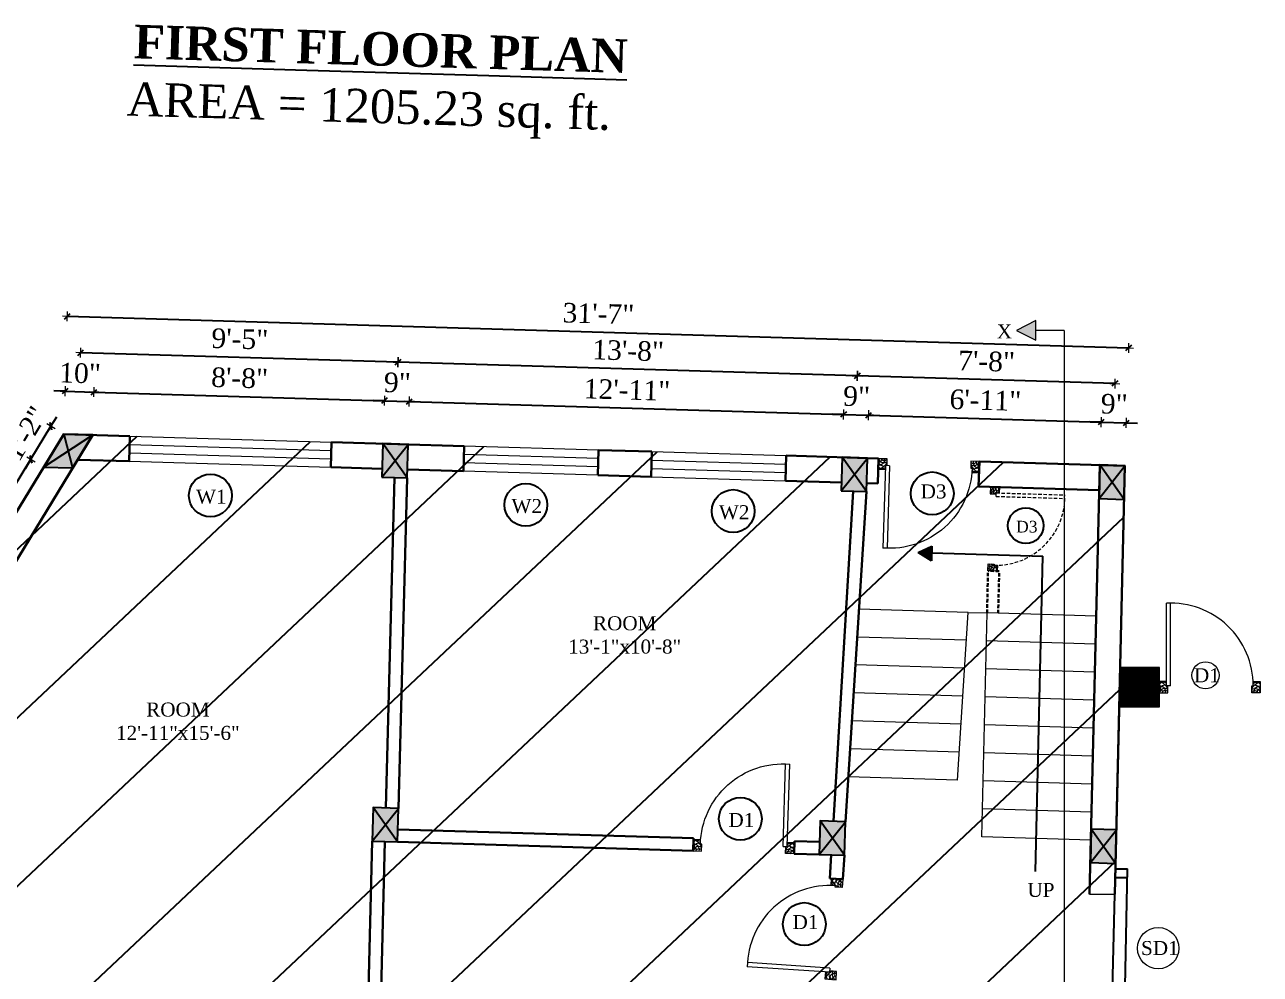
# Model space of a CAD drawing. Header units: inches. Extents: x 4069 to 291496, y -47643 to 12535.
# Drawn here: x 139432.2 to 139873.2, y -23140.3 to -22801.3 of the extents above; entities that cross this region are included whole.
import ezdxf

# ---------------------------------------------------------------- set-up
doc = ezdxf.new("R2010")
doc.units = ezdxf.units.IN
doc.header["$LTSCALE"] = 5
doc.header["$MEASUREMENT"] = 0
doc.linetypes.add('HIDDEN', pattern=[0.375, 0.25, -0.125])
for name, color, linetype, lineweight in [('A-WALL', 7, 'Continuous', 9), ('Dimension', 7, 'Continuous', 18), ('DOOR', 62, 'Continuous', 0), ('Dw', 2, 'Continuous', 18), ('tefriş', 30, 'Continuous', 9)]:
    doc.layers.add(name, color=color, linetype=linetype, lineweight=lineweight)
doc.layers.add('dim line', color=7, linetype='Continuous', lineweight=15, true_color=0xfab2b2)
doc.layers.add('TEXT', color=6, linetype='Continuous')
doc.layers.add('WALL', color=7, linetype='Continuous')
doc.styles.add('ordinary', font='times.ttf')
doc.dimstyles.new('Copy of 96', dxfattribs={"dimtxt": 7, "dimasz": 4, "dimexe": 0.5, "dimexo": 0.5, "dimgap": 3, "dimtad": 1, "dimdec": 1, "dimzin": 11, "dimdsep": 46, "dimlunit": 4, "dimtxsty": 'ordinary', "dimblk": 'OBLIQUE', "dimcen": 0.09, "dimse1": 1, "dimse2": 1, "dimclrt": 6, "dimazin": 0, "dimtfac": 1, "dimtdec": 1, "dimtix": 1, "dimtmove": 2, "dimatfit": 3, "dimldrblk": 'leader', "dimfxl": 0.5, "dimfxlon": 1, "dimtolj": 1, "dimtzin": 0, "dimarcsym": 0})

# ---------------------------------------------------------------- blocks, each defined once
blk = doc.blocks.new('C1a')
at = {"color": 1, "ltscale": 5}
for p, q in [((18657.75, 4625.76), (18648.75, 4625.76)), ((18648.75, 4625.76), (18648.82, 4613.76)), ((18657.82, 4613.76), (18657.75, 4625.76)), ((18648.82, 4613.76), (18657.82, 4613.76))]:
    blk.add_line(p, q, dxfattribs=at)
blk = doc.blocks.new('c2a')
at = {"color": 1, "ltscale": 5}
for p, q in [((18091.63, 4625.76), (18084.82, 4613.76)), ((18101.98, 4625.76), (18091.63, 4625.76)), ((18095.17, 4613.76), (18101.98, 4625.76)), ((18084.82, 4613.76), (18095.17, 4613.76))]:
    blk.add_line(p, q, dxfattribs=at)
blk = doc.blocks.new('A$C27B36B59')
at = {"layer": 'DOOR'}
for p, q in [((0, 4), (0, 0)), ((2.5, 4), (0, 4)), ((0, 0), (3, 0)), ((2.5, 2.5), (2.5, 4)), ((3, 2.5), (2.5, 2.5)), ((3, 0), (3, 2.5))]:
    blk.add_line(p, q, dxfattribs=at)
for centre, radius, start, end in [((-1.4, -0.54), 4.75, 22.1411, 72.838), ((1.34, 2.09), 1.64, 45.138, 144.8948), ((2.21, 0.3), 2.49, 83.3149, 152.658), ((0.13, 0.37), 2.05, 349.4875, 93.6805), ((1.96, -0.47), 2.01, 58.7447, 166.495), ((-0.06, 0.32), 1.13, 343.542, 86.947), ((2.08, -0.4), 1.17, 38.2816, 160.1519)]:
    blk.add_arc(centre, radius, start, end, dxfattribs=at)
blk = doc.blocks.new('D2')
at = {"layer": 'DOOR'}
for p, q in [((74473.95, 24047.59), (74473.95, 24018.09)), ((74473.95, 24047.59), (74475.45, 24047.59)), ((74475.45, 24047.59), (74475.45, 24018.13))]:
    blk.add_line(p, q, dxfattribs=at)
blk.add_arc((74473.95, 24047.59), 29.5, 180, 272.9146, dxfattribs=at)
at = {"layer": 'DOOR', "xscale": -1, "rotation": 180}
blk.add_blockref('A$C27B36B59', (74441.95, 24050.09), dxfattribs=at)
at = {"layer": 'DOOR', "rotation": 180}
blk.add_blockref('A$C27B36B59', (74477.95, 24050.09), dxfattribs=at)
blk = doc.blocks.new('smalldoor hidden')
at = {"layer": 'DOOR', "linetype": 'HIDDEN'}
for p, q in [((9851.61, -757.15), (9876.16, -757.15)), ((9851.61, -758.4), (9851.61, -757.15)), ((9851.61, -758.4), (9876.19, -758.4))]:
    blk.add_line(p, q, dxfattribs=at)
blk.add_arc((9851.61, -758.4), 24.58, 270, 2.9146, dxfattribs=at)
at = {"layer": 'DOOR', "linetype": 'HIDDEN', "yscale": 0.8333000000020547, "zscale": 0.8333000000002357, "rotation": 270}
for p, xscale in [((9849.52, -755.07), 0.8332999999984168), ((9849.52, -785.07), -0.8332999999984168)]:
    blk.add_blockref('A$C27B36B59', p, dxfattribs=dict(at, xscale=xscale))
blk = doc.blocks.new('x-x')
at = {"ltscale": 5}
for points in [[(11364.03, -701.52), (11364.03, -694.51), (11357.15, -698.09)], [(11364.03, -1135.52), (11364.03, -1128.51), (11357.15, -1132.09)]]:
    blk.add_hatch(color=256, dxfattribs=at).paths.add_polyline_path(points)
for p, q in [((11364.03, -694.51), (11357.15, -698.09)), ((11364.03, -701.52), (11364.03, -694.51)), ((11357.15, -698.09), (11364.03, -701.52)), ((11374.13, -698.09), (11364.03, -698.09)), ((11374.13, -698.09), (11374.13, -1132.09)), ((11364.03, -1128.51), (11357.15, -1132.09)), ((11364.03, -1135.52), (11364.03, -1128.51)), ((11357.15, -1132.09), (11364.03, -1135.52)), ((11374.13, -1132.09), (11364.03, -1132.09))]:
    blk.add_line(p, q, dxfattribs=at)
at = {"layer": 'A-WALL', "color": 1, "ltscale": 5}
blk.add_line((11374.13, -1120.09), (11374.13, -1132.09), dxfattribs=at)
at = {"layer": 'TEXT', "style": 'ordinary'}
for p in [(11350.08, -700.97), (11350.08, -1134.1)]:
    blk.add_text('X', height=5, dxfattribs=at).set_placement(p)
blk = doc.blocks.new('oblique')
at = {"color": 0, "lineweight": -2}
blk.add_line((0.25, 0.25), (-0.25, -0.25), dxfattribs=at)
at = {"layer": 'dim line', "lineweight": 9}
for p, q in [((-0.4375, 0), (0.4375, 0)), ((0, 0.4375), (0, -0.4375))]:
    blk.add_line(p, q, dxfattribs=at)
blk = doc.blocks.new('*D4570')
at = {"layer": 'A-WALL', "color": 0, "lineweight": -2, "ltscale": 50, "transparency": 16777216}
blk.add_line((139325.06, -23136.27), (139434.38, -22956.45), dxfattribs=at)
at = {"layer": 'Defpoints', "color": 0, "ltscale": 50, "transparency": 16777216}
for p in [(139434.38, -22956.45), (139438.95, -22959.23), (139329.62, -23139.05)]:
    blk.add_point(p, dxfattribs=at)
at = {"layer": 'A-WALL', "color": 0, "lineweight": -2, "ltscale": 50, "transparency": 16777216, "xscale": 4, "yscale": 4, "zscale": 4}
for p, rotation in [((139434.38, -22956.45), 58.70147092263156), ((139325.06, -23136.27), 238.7014709226316)]:
    blk.add_blockref('oblique', p, dxfattribs=dict(at, rotation=rotation))
at = {"layer": 'A-WALL', "color": 6, "ltscale": 50, "transparency": 16777216, "insert": (139374.1, -23042.95), "char_height": 7, "attachment_point": 5, "rotation": 58.7015, "style": 'ordinary'}
blk.add_mtext('\\A1;17\'-6"', dxfattribs=at)
blk = doc.blocks.new('_OBLIQUE')
at = {"color": 0, "linetype": 'ByBlock'}
blk.add_line((-0.5, -0.5), (0.5, 0.5), dxfattribs=at)
blk = doc.blocks.new('leader')
at = {"layer": 'Dimension'}
for p, q in [((0, -4.33), (0, 4.33)), ((-4.42, 0), (4.42, 0))]:
    blk.add_line(p, q, dxfattribs=at)
blk = doc.blocks.new('*D4571')
at = {"layer": 'A-WALL', "color": 0, "lineweight": -2, "ltscale": 50, "transparency": 16777216}
for p, q in [((139441.55, -22944.66), (139443.63, -22941.24)), ((139434.38, -22956.45), (139441.55, -22944.66)), ((139434.38, -22956.45), (139432.3, -22959.87))]:
    blk.add_line(p, q, dxfattribs=at)
at = {"layer": 'Defpoints', "color": 0, "ltscale": 50, "transparency": 16777216}
for p in [(139441.55, -22944.66), (139446.11, -22947.44), (139438.95, -22959.23)]:
    blk.add_point(p, dxfattribs=at)
at = {"layer": 'A-WALL', "color": 0, "lineweight": -2, "ltscale": 50, "transparency": 16777216, "xscale": 4, "yscale": 4, "zscale": 4}
for p, rotation in [((139441.55, -22944.66), 238.7014709226316), ((139434.38, -22956.45), 58.70147092263153)]:
    blk.add_blockref('oblique', p, dxfattribs=dict(at, rotation=rotation))
at = {"layer": 'A-WALL', "color": 6, "ltscale": 50, "transparency": 16777216, "insert": (139432.41, -22947.18), "char_height": 7, "attachment_point": 5, "rotation": 58.7015, "style": 'ordinary'}
blk.add_mtext('\\A1;1\'-2"', dxfattribs=at)
blk = doc.blocks.new('*D4572')
at = {"layer": 'A-WALL', "color": 0, "lineweight": -2, "ltscale": 50, "transparency": 16777216}
blk.add_line((139422.75, -22941.3), (139306.25, -23132.91), dxfattribs=at)
at = {"layer": 'Defpoints', "color": 0, "ltscale": 50, "transparency": 16777216}
for p in [(139442.53, -22953.33), (139306.25, -23132.91), (139326.04, -23144.94)]:
    blk.add_point(p, dxfattribs=at)
at = {"layer": 'A-WALL', "color": 0, "lineweight": -2, "ltscale": 50, "transparency": 16777216, "xscale": 4, "yscale": 4, "zscale": 4}
for p, rotation in [((139422.75, -22941.3), 58.7014709224049), ((139306.25, -23132.91), 238.7014709224049)]:
    blk.add_blockref('oblique', p, dxfattribs=dict(at, rotation=rotation))
at = {"layer": 'A-WALL', "color": 6, "ltscale": 50, "transparency": 16777216, "insert": (139358.9, -23033.7), "char_height": 7, "attachment_point": 5, "rotation": 58.7015, "style": 'ordinary'}
blk.add_mtext('\\A1;18\'-8"', dxfattribs=at)
blk = doc.blocks.new('*D4020')
at = {"layer": 'A-WALL', "color": 0, "lineweight": -2, "ltscale": 50, "transparency": 16777216}
blk.add_line((139210.42, -23259.02), (139412.34, -22926.9), dxfattribs=at)
at = {"layer": 'Defpoints', "color": 0, "ltscale": 50, "transparency": 16777216}
for p in [(139412.34, -22926.9), (139446.11, -22947.44), (139244.19, -23279.56)]:
    blk.add_point(p, dxfattribs=at)
at = {"layer": 'A-WALL', "color": 0, "lineweight": -2, "ltscale": 50, "transparency": 16777216, "xscale": 4, "yscale": 4, "zscale": 4}
for p, rotation in [((139412.34, -22926.9), 58.70147092240745), ((139210.42, -23259.02), 238.7014709224074)]:
    blk.add_blockref('oblique', p, dxfattribs=dict(at, rotation=rotation))
at = {"layer": 'A-WALL', "color": 6, "ltscale": 50, "transparency": 16777216, "insert": (139305.77, -23089.55), "char_height": 7, "attachment_point": 5, "rotation": 58.7015, "style": 'ordinary'}
blk.add_mtext('\\A1;32\'-5"', dxfattribs=at)
blk = doc.blocks.new('*D4574')
at = {"layer": 'A-WALL', "color": 0, "lineweight": -2, "ltscale": 50, "transparency": 16777216}
for p, q in [((139446.57, -22932.13), (139442.57, -22932.01)), ((139446.57, -22932.13), (139456.92, -22932.44)), ((139456.92, -22932.44), (139460.91, -22932.56))]:
    blk.add_line(p, q, dxfattribs=at)
at = {"layer": 'Defpoints', "color": 0, "ltscale": 50, "transparency": 16777216}
for p in [(139456.92, -22932.44), (139446.11, -22947.44), (139456.46, -22947.74)]:
    blk.add_point(p, dxfattribs=at)
at = {"layer": 'A-WALL', "color": 0, "lineweight": -2, "ltscale": 50, "transparency": 16777216, "xscale": 4, "yscale": 4, "zscale": 4}
for p, rotation in [((139446.57, -22932.13), 358.2899854281607), ((139456.92, -22932.44), 178.2899854281607)]:
    blk.add_blockref('oblique', p, dxfattribs=dict(at, rotation=rotation))
at = {"layer": 'A-WALL', "color": 6, "ltscale": 50, "transparency": 16777216, "insert": (139451.94, -22925.73), "char_height": 7, "attachment_point": 5, "rotation": 358.29, "style": 'ordinary'}
blk.add_mtext('\\A1;10"', dxfattribs=at)
blk = doc.blocks.new('*D4575')
at = {"layer": 'A-WALL', "color": 0, "lineweight": -2, "ltscale": 50, "transparency": 16777216}
blk.add_line((139456.92, -22932.44), (139560.52, -22935.53), dxfattribs=at)
at = {"layer": 'Defpoints', "color": 0, "ltscale": 50, "transparency": 16777216}
for p in [(139560.52, -22935.53), (139456.46, -22947.74), (139560.06, -22950.84)]:
    blk.add_point(p, dxfattribs=at)
at = {"layer": 'A-WALL', "color": 0, "lineweight": -2, "ltscale": 50, "transparency": 16777216, "xscale": 4, "yscale": 4, "zscale": 4}
for p, rotation in [((139456.92, -22932.44), 178.2899854281412), ((139560.52, -22935.53), 358.2899854281412)]:
    blk.add_blockref('oblique', p, dxfattribs=dict(at, rotation=rotation))
at = {"layer": 'A-WALL', "color": 6, "ltscale": 50, "transparency": 16777216, "insert": (139508.91, -22927.43), "char_height": 7, "attachment_point": 5, "rotation": 358.29, "style": 'ordinary'}
blk.add_mtext('\\A1;8\'-8"', dxfattribs=at)
blk = doc.blocks.new('*D4576')
at = {"layer": 'A-WALL', "color": 0, "lineweight": -2, "ltscale": 50, "transparency": 16777216}
for p, q in [((139560.52, -22935.53), (139556.52, -22935.41)), ((139560.52, -22935.53), (139569.52, -22935.8)), ((139569.52, -22935.8), (139573.51, -22935.92))]:
    blk.add_line(p, q, dxfattribs=at)
at = {"layer": 'Defpoints', "color": 0, "ltscale": 50, "transparency": 16777216}
for p in [(139569.52, -22935.8), (139560.06, -22950.84), (139569.06, -22951.11)]:
    blk.add_point(p, dxfattribs=at)
at = {"layer": 'A-WALL', "color": 0, "lineweight": -2, "ltscale": 50, "transparency": 16777216, "xscale": 4, "yscale": 4, "zscale": 4}
for p, rotation in [((139560.52, -22935.53), 358.2899854281412), ((139569.52, -22935.8), 178.2899854281412)]:
    blk.add_blockref('oblique', p, dxfattribs=dict(at, rotation=rotation))
at = {"layer": 'A-WALL', "color": 6, "ltscale": 50, "transparency": 16777216, "insert": (139565.21, -22929.1), "char_height": 7, "attachment_point": 5, "rotation": 358.29, "style": 'ordinary'}
blk.add_mtext('\\A1;9"', dxfattribs=at)
blk = doc.blocks.new('*D4577')
at = {"layer": 'A-WALL', "color": 0, "lineweight": -2, "ltscale": 50, "transparency": 16777216}
blk.add_line((139569.52, -22935.8), (139724.45, -22940.43), dxfattribs=at)
at = {"layer": 'Defpoints', "color": 0, "ltscale": 50, "transparency": 16777216}
for p in [(139724.45, -22940.43), (139569.06, -22951.11), (139723.99, -22955.73)]:
    blk.add_point(p, dxfattribs=at)
at = {"layer": 'A-WALL', "color": 0, "lineweight": -2, "ltscale": 50, "transparency": 16777216, "xscale": 4, "yscale": 4, "zscale": 4}
for p, rotation in [((139569.52, -22935.8), 178.2899854281412), ((139724.45, -22940.43), 358.2899854281412)]:
    blk.add_blockref('oblique', p, dxfattribs=dict(at, rotation=rotation))
at = {"layer": 'A-WALL', "color": 6, "ltscale": 50, "transparency": 16777216, "insert": (139647.18, -22931.62), "char_height": 7, "attachment_point": 5, "rotation": 358.29, "style": 'ordinary'}
blk.add_mtext('\\A1;12\'-11"', dxfattribs=at)
blk = doc.blocks.new('*D4578')
at = {"layer": 'A-WALL', "color": 0, "lineweight": -2, "ltscale": 50, "transparency": 16777216}
for p, q in [((139724.45, -22940.43), (139720.45, -22940.31)), ((139724.45, -22940.43), (139733.44, -22940.69)), ((139733.44, -22940.69), (139737.44, -22940.81))]:
    blk.add_line(p, q, dxfattribs=at)
at = {"layer": 'Defpoints', "color": 0, "ltscale": 50, "transparency": 16777216}
for p in [(139733.44, -22940.69), (139723.99, -22955.73), (139732.99, -22956)]:
    blk.add_point(p, dxfattribs=at)
at = {"layer": 'A-WALL', "color": 0, "lineweight": -2, "ltscale": 50, "transparency": 16777216, "xscale": 4, "yscale": 4, "zscale": 4}
for p, rotation in [((139724.45, -22940.43), 358.2899854281412), ((139733.44, -22940.69), 178.2899854281412)]:
    blk.add_blockref('oblique', p, dxfattribs=dict(at, rotation=rotation))
at = {"layer": 'A-WALL', "color": 6, "ltscale": 50, "transparency": 16777216, "insert": (139729.14, -22933.99), "char_height": 7, "attachment_point": 5, "rotation": 358.29, "style": 'ordinary'}
blk.add_mtext('\\A1;9"', dxfattribs=at)
blk = doc.blocks.new('*D4579')
at = {"layer": 'A-WALL', "color": 0, "lineweight": -2, "ltscale": 50, "transparency": 16777216}
blk.add_line((139733.44, -22940.69), (139816.41, -22943.17), dxfattribs=at)
at = {"layer": 'Defpoints', "color": 0, "ltscale": 50, "transparency": 16777216}
for p in [(139816.41, -22943.17), (139732.99, -22956), (139815.95, -22958.48)]:
    blk.add_point(p, dxfattribs=at)
at = {"layer": 'A-WALL', "color": 0, "lineweight": -2, "ltscale": 50, "transparency": 16777216, "xscale": 4, "yscale": 4, "zscale": 4}
for p, rotation in [((139733.44, -22940.69), 178.2899854281412), ((139816.41, -22943.17), 358.2899854281412)]:
    blk.add_blockref('oblique', p, dxfattribs=dict(at, rotation=rotation))
at = {"layer": 'A-WALL', "color": 6, "ltscale": 50, "transparency": 16777216, "insert": (139775.12, -22935.37), "char_height": 7, "attachment_point": 5, "rotation": 358.29, "style": 'ordinary'}
blk.add_mtext('\\A1;6\'-11"', dxfattribs=at)
blk = doc.blocks.new('*D4580')
at = {"layer": 'A-WALL', "color": 0, "lineweight": -2, "ltscale": 50, "transparency": 16777216}
for p, q in [((139816.41, -22943.17), (139812.41, -22943.05)), ((139816.41, -22943.17), (139825.4, -22943.44)), ((139825.4, -22943.44), (139829.4, -22943.56))]:
    blk.add_line(p, q, dxfattribs=at)
at = {"layer": 'Defpoints', "color": 0, "ltscale": 50, "transparency": 16777216}
for p in [(139825.4, -22943.44), (139815.95, -22958.48), (139824.95, -22958.75)]:
    blk.add_point(p, dxfattribs=at)
at = {"layer": 'A-WALL', "color": 0, "lineweight": -2, "ltscale": 50, "transparency": 16777216, "xscale": 4, "yscale": 4, "zscale": 4}
for p, rotation in [((139816.41, -22943.17), 358.2899854281412), ((139825.4, -22943.44), 178.2899854281412)]:
    blk.add_blockref('oblique', p, dxfattribs=dict(at, rotation=rotation))
at = {"layer": 'A-WALL', "color": 6, "ltscale": 50, "transparency": 16777216, "insert": (139821.1, -22936.74), "char_height": 7, "attachment_point": 5, "rotation": 358.29, "style": 'ordinary'}
blk.add_mtext('\\A1;9"', dxfattribs=at)
blk = doc.blocks.new('*D4581')
at = {"layer": 'A-WALL', "color": 0, "lineweight": -2, "ltscale": 50, "transparency": 16777216}
blk.add_line((139821.32, -22929.41), (139729.36, -22926.66), dxfattribs=at)
at = {"layer": 'Defpoints', "color": 0, "ltscale": 50, "transparency": 16777216}
for p in [(139729.36, -22926.66), (139728.49, -22955.87), (139820.45, -22958.61)]:
    blk.add_point(p, dxfattribs=at)
at = {"layer": 'A-WALL', "color": 0, "lineweight": -2, "ltscale": 50, "transparency": 16777216, "xscale": 4, "yscale": 4, "zscale": 4}
for p, rotation in [((139729.36, -22926.66), 178.2899854281411), ((139821.32, -22929.41), 358.2899854281411)]:
    blk.add_blockref('oblique', p, dxfattribs=dict(at, rotation=rotation))
at = {"layer": 'A-WALL', "color": 6, "ltscale": 50, "transparency": 16777216, "insert": (139775.54, -22921.47), "char_height": 7, "attachment_point": 5, "rotation": 358.29, "style": 'ordinary'}
blk.add_mtext('\\A1;7\'-8"', dxfattribs=at)
blk = doc.blocks.new('*D4582')
at = {"layer": 'A-WALL', "color": 0, "lineweight": -2, "ltscale": 50, "transparency": 16777216}
blk.add_line((139729.36, -22926.66), (139565.43, -22921.77), dxfattribs=at)
at = {"layer": 'Defpoints', "color": 0, "ltscale": 50, "transparency": 16777216}
for p in [(139565.43, -22921.77), (139564.56, -22950.97), (139728.49, -22955.87)]:
    blk.add_point(p, dxfattribs=at)
at = {"layer": 'A-WALL', "color": 0, "lineweight": -2, "ltscale": 50, "transparency": 16777216, "xscale": 4, "yscale": 4, "zscale": 4}
for p, rotation in [((139565.43, -22921.77), 178.2899854281411), ((139729.36, -22926.66), 358.2899854281411)]:
    blk.add_blockref('oblique', p, dxfattribs=dict(at, rotation=rotation))
at = {"layer": 'A-WALL', "color": 6, "ltscale": 50, "transparency": 16777216, "insert": (139647.59, -22917.66), "char_height": 7, "attachment_point": 5, "rotation": 358.29, "style": 'ordinary'}
blk.add_mtext('\\A1;13\'-8"', dxfattribs=at)
blk = doc.blocks.new('*D4583')
at = {"layer": 'A-WALL', "color": 0, "lineweight": -2, "ltscale": 50, "transparency": 16777216}
blk.add_line((139565.43, -22921.77), (139452.16, -22918.39), dxfattribs=at)
at = {"layer": 'Defpoints', "color": 0, "ltscale": 50, "transparency": 16777216}
for p in [(139452.16, -22918.39), (139451.29, -22947.59), (139564.56, -22950.97)]:
    blk.add_point(p, dxfattribs=at)
at = {"layer": 'A-WALL', "color": 0, "lineweight": -2, "ltscale": 50, "transparency": 16777216, "xscale": 4, "yscale": 4, "zscale": 4}
for p, rotation in [((139452.16, -22918.39), 178.2899854281411), ((139565.43, -22921.77), 358.2899854281411)]:
    blk.add_blockref('oblique', p, dxfattribs=dict(at, rotation=rotation))
at = {"layer": 'A-WALL', "color": 6, "ltscale": 50, "transparency": 16777216, "insert": (139508.99, -22913.51), "char_height": 7, "attachment_point": 5, "rotation": 358.29, "style": 'ordinary'}
blk.add_mtext('\\A1;9\'-5"', dxfattribs=at)
blk = doc.blocks.new('*D4021')
at = {"layer": 'A-WALL', "color": 0, "lineweight": -2, "ltscale": 50, "transparency": 16777216}
blk.add_line((139447.37, -22905.4), (139826.2, -22916.71), dxfattribs=at)
at = {"layer": 'Defpoints', "color": 0, "ltscale": 50, "transparency": 16777216}
for p in [(139826.2, -22916.71), (139446.11, -22947.44), (139824.95, -22958.75)]:
    blk.add_point(p, dxfattribs=at)
at = {"layer": 'A-WALL', "color": 0, "lineweight": -2, "ltscale": 50, "transparency": 16777216, "xscale": 4, "yscale": 4, "zscale": 4}
for p, rotation in [((139447.37, -22905.4), 178.2899854281411), ((139826.2, -22916.71), 358.2899854281411)]:
    blk.add_blockref('oblique', p, dxfattribs=dict(at, rotation=rotation))
at = {"layer": 'A-WALL', "color": 6, "ltscale": 50, "transparency": 16777216, "insert": (139636.98, -22904.48), "char_height": 7, "attachment_point": 5, "rotation": 358.29, "style": 'ordinary'}
blk.add_mtext('\\A1;31\'-7"', dxfattribs=at)

msp = doc.modelspace()

# ---------------------------------------------------------------- hatches: boundary and pattern name
at = {"layer": 'A-WALL', "ltscale": 5}
h = msp.add_hatch(dxfattribs=at)
h.set_pattern_fill('ANSI31', color=256)
h.set_pattern_definition([(45, (115401.16021, -24683.50437), (-0.08838834765, 0.08838834765), [])])
h.paths.add_polyline_path([(139823.23823, -23044.78323), (139837.23823, -23044.78323), (139837.23823, -23030.78323), (139823.23823, -23030.78323)])
at = {"layer": 'WALL', "linetype": 'ByBlock', "ltscale": 5, "true_color": 0xf8991e}
h = msp.add_hatch(dxfattribs=at)
h.set_pattern_fill('ANSI31', color=30, scale=350, angle=-1.7100146)
h.set_pattern_definition([(43.29, (132879.9, -20503.353), (-29.999, 31.8453), [])])
h.paths.add_polyline_path([(139244.19237, -23279.55849), (139446.11425, -22947.43612), (139824.94547, -22958.74584), (139817.11623, -23290.66003), (139816.93719, -23296.65735)])
h = msp.add_hatch(color=30, dxfattribs=at)
h.dxf.hatch_style = 1
h.paths.add_polyline_path([(139447.70237, -22953.48621), (139449.29048, -22959.53629), (139456.4593, -22947.74496)])
h.paths.add_polyline_path([(139447.70237, -22953.48621), (139456.4593, -22947.74496), (139446.11425, -22947.43612)])
h.paths.add_polyline_path([(139446.11425, -22947.43612), (139438.94543, -22959.22745), (139447.70237, -22953.48621)])
h.paths.add_polyline_path([(139447.70237, -22953.48621), (139438.94543, -22959.22745), (139449.29048, -22959.53629)])
h = msp.add_hatch(color=30, dxfattribs=at)
h.dxf.hatch_style = 1
h.paths.add_polyline_path([(139564.38235, -22956.9696), (139559.70531, -22962.83264), (139568.7013, -22963.10121)])
h.paths.add_polyline_path([(139568.7013, -22963.10121), (139569.05939, -22951.10656), (139564.38235, -22956.9696)])
h.paths.add_polyline_path([(139564.38235, -22956.9696), (139569.05939, -22951.10656), (139560.0634, -22950.83799)])
h.paths.add_polyline_path([(139560.0634, -22950.83799), (139559.70531, -22962.83264), (139564.38235, -22956.9696)])
h = msp.add_hatch(color=30, dxfattribs=at)
h.dxf.hatch_style = 1
h.paths.add_polyline_path([(139728.30931, -22961.86352), (139723.63227, -22967.72656), (139732.62826, -22967.99513)])
h.paths.add_polyline_path([(139732.62826, -22967.99513), (139732.98636, -22956.00047), (139728.30931, -22961.86352)])
h.paths.add_polyline_path([(139728.30931, -22961.86352), (139732.98636, -22956.00047), (139723.99036, -22955.7319)])
h.paths.add_polyline_path([(139723.99036, -22955.7319), (139723.63227, -22967.72656), (139728.30931, -22961.86352)])
h = msp.add_hatch(color=30, dxfattribs=at)
h.dxf.hatch_style = 1
h.paths.add_polyline_path([(139824.66115, -22970.7427), (139820.30523, -22964.60998), (139815.66499, -22970.47413)])
h.paths.add_polyline_path([(139824.66115, -22970.7427), (139824.94547, -22958.74584), (139820.30523, -22964.60998)])
h.paths.add_polyline_path([(139824.94547, -22958.74584), (139815.94931, -22958.47727), (139820.30523, -22964.60998)])
h.paths.add_polyline_path([(139820.30523, -22964.60998), (139815.94931, -22958.47727), (139815.66499, -22970.47413)])
at = {"layer": 'WALL', "linetype": 'ByBlock', "ltscale": 5}
msp.add_hatch(color=2, dxfattribs=at).paths.add_polyline_path([(139751.09251, -22989.72083), (139756.02319, -22987.46437), (139755.86657, -22992.71028)])
at = {"layer": 'WALL', "linetype": 'ByBlock', "ltscale": 5, "true_color": 0xf8991e}
h = msp.add_hatch(color=30, dxfattribs=at)
h.dxf.hatch_style = 1
h.paths.add_polyline_path([(139560.93307, -23086.92454), (139556.25602, -23092.78759), (139565.25202, -23093.05616)])
h.paths.add_polyline_path([(139565.25202, -23093.05616), (139565.61011, -23081.0615), (139560.93307, -23086.92454)])
h.paths.add_polyline_path([(139560.93307, -23086.92454), (139565.61011, -23081.0615), (139556.61412, -23080.79293)])
h.paths.add_polyline_path([(139556.61412, -23080.79293), (139556.25602, -23092.78759), (139560.93307, -23086.92454)])
h = msp.add_hatch(color=30, dxfattribs=at)
h.dxf.hatch_style = 1
h.paths.add_polyline_path([(139720.47548, -23091.68756), (139715.79844, -23097.55061), (139724.79443, -23097.81917)])
h.paths.add_polyline_path([(139724.79443, -23097.81917), (139725.15252, -23085.82452), (139720.47548, -23091.68756)])
h.paths.add_polyline_path([(139720.47548, -23091.68756), (139725.15252, -23085.82452), (139716.15653, -23085.55595)])
h.paths.add_polyline_path([(139716.15653, -23085.55595), (139715.79844, -23097.55061), (139720.47548, -23091.68756)])
h = msp.add_hatch(color=30, dxfattribs=at)
h.dxf.hatch_style = 1
h.paths.add_polyline_path([(139821.58104, -23100.70867), (139817.22512, -23094.57595), (139812.58488, -23100.44009)])
h.paths.add_polyline_path([(139821.58104, -23100.70867), (139821.86536, -23088.71181), (139817.22512, -23094.57595)])
h.paths.add_polyline_path([(139821.86536, -23088.71181), (139812.8692, -23088.44323), (139817.22512, -23094.57595)])
h.paths.add_polyline_path([(139817.22512, -23094.57595), (139812.8692, -23088.44323), (139812.58488, -23100.44009)])

# ---------------------------------------------------------------- linework, layer by layer
at = {"color": 1, "ltscale": 5}
for p, q in [((139438.94543, -22959.22745), (139456.4593, -22947.74496)), ((139446.11425, -22947.43612), (139449.29048, -22959.53629)), ((139559.70531, -22962.83264), (139569.05939, -22951.10656)), ((139568.7013, -22963.10121), (139560.0634, -22950.83799)), ((139723.63227, -22967.72656), (139732.98636, -22956.00047)), ((139732.62826, -22967.99513), (139723.99036, -22955.7319)), ((139815.66499, -22970.47413), (139824.94547, -22958.74584)), ((139824.66115, -22970.7427), (139815.94931, -22958.47727)), ((139729.669, -23019.92987), (139729.33459, -23019.90866)), ((139556.25602, -23092.78759), (139565.61011, -23081.0615)), ((139565.25202, -23093.05616), (139556.61412, -23080.79293)), ((139715.79844, -23097.55061), (139725.15252, -23085.82452)), ((139724.79443, -23097.81917), (139716.15653, -23085.55595)), ((139812.58488, -23100.44009), (139821.86536, -23088.71181)), ((139821.58104, -23100.70867), (139812.8692, -23088.44323))]:
    msp.add_line(p, q, dxfattribs=at)
at = {"layer": 'A-WALL', "lineweight": 30}
for p, q in [((139244.19237, -23279.55849), (139446.11425, -22947.43612)), ((139254.53742, -23279.86733), (139456.4593, -22947.74496)), ((139469.72336, -22948.14095), (139446.11425, -22947.43612)), ((139469.45479, -22957.13694), (139469.72336, -22948.14095)), ((139541.42273, -22959.28549), (139541.69129, -22950.2895)), ((139589.05049, -22951.70337), (139541.69129, -22950.2895)), ((139589.05049, -22951.70337), (139588.78192, -22960.69937)), ((139469.45479, -22957.13694), (139451.08269, -22956.58846)), ((139637.02911, -22953.13574), (139636.76054, -22962.13173)), ((139656.02065, -22953.70272), (139637.02911, -22953.13574)), ((139656.02065, -22953.70272), (139655.75208, -22962.69871)), ((139703.99927, -22955.13508), (139703.7307, -22964.13108)), ((139732.98636, -22956.00047), (139703.99927, -22955.13508)), ((139736.98466, -22956.11984), (139732.98636, -22956.00047)), ((139736.98466, -22956.11984), (139736.71609, -22965.11583)), ((139559.79483, -22959.83398), (139541.42273, -22959.28549)), ((139588.78192, -22960.69937), (139568.79082, -22960.10255)), ((139772.96863, -22957.19411), (139772.70006, -22966.1901)), ((139824.94547, -22958.74584), (139772.96863, -22957.19411)), ((139812.31815, -23111.69479), (139815.94931, -22958.47727)), ((139821.32068, -23111.69479), (139824.94547, -22958.74584)), ((139561.09226, -23080.92662), (139564.22315, -22962.96752)), ((139565.61011, -23081.0615), (139568.7013, -22963.10121)), ((139655.75208, -22962.69871), (139636.76054, -22962.13173)), ((139723.7218, -22964.7279), (139703.7307, -22964.13108)), ((139736.71609, -22965.11583), (139732.71779, -22964.99646)), ((139727.94775, -22967.85539), (139720.83704, -23085.69568)), ((139732.62826, -22967.99513), (139725.15252, -23085.82452)), ((139815.73607, -22967.47491), (139772.70006, -22966.1901)), ((139823.23823, -23030.78323), (139821.32068, -23111.69479)), ((139565.3863, -23088.55816), (139670.95276, -23091.70977)), ((139554.88947, -23145.7704), (139556.25602, -23092.78759)), ((139559.38798, -23145.88643), (139560.75453, -23092.90361)), ((139565.25202, -23093.05616), (139670.81848, -23096.20776)), ((139670.95276, -23091.70977), (139670.81848, -23096.20776)), ((139706.93673, -23092.78404), (139706.80245, -23097.28204)), ((139706.93673, -23092.78404), (139715.93272, -23093.05261)), ((139706.80245, -23097.28204), (139715.79844, -23097.55061)), ((139720.11392, -23097.67944), (139719.60171, -23106.16794)), ((139724.79443, -23097.81917), (139724.22368, -23106.30592)), ((139719.60171, -23106.16794), (139724.22368, -23106.30592))]:
    msp.add_line(p, q, dxfattribs=at)
at = {"layer": 'A-WALL', "linetype": 'HIDDEN', "lineweight": 30}
for p, q in [((139775.68725, -23011.29926), (139776.04324, -22996.2781)), ((139780.04153, -22996.39746), (139776.04324, -22996.2781)), ((139779.68554, -23011.41862), (139780.04153, -22996.39746))]:
    msp.add_line(p, q, dxfattribs=at)
at = {"layer": 'A-WALL', "ltscale": 5}
for p, q in [((139837.23823, -23030.78323), (139823.23823, -23030.78323)), ((139812.31815, -23111.69479), (139821.32068, -23111.69479))]:
    msp.add_line(p, q, dxfattribs=at)
msp.add_lwpolyline([(139823.23823, -23044.78323), (139837.23823, -23044.78323), (139837.23823, -23030.78323), (139823.23823, -23030.78323)], close=True, dxfattribs=at)
for centre, radius in [((139853.68584, -23033.55619), 4.82435), ((139836.79233, -23130.98611), 7.38406)]:
    msp.add_circle(centre, radius, dxfattribs=at)
at = {"layer": 'Dw', "color": 3}
for p, q in [((139469.63384, -22951.13962), (139541.60177, -22953.28817)), ((139469.72336, -22948.14095), (139541.69129, -22950.2895)), ((139637.02911, -22953.13574), (139589.05049, -22951.70337)), ((139469.54431, -22954.13828), (139541.51225, -22956.28683)), ((139636.93959, -22956.1344), (139588.96096, -22954.70204)), ((139655.93112, -22956.70138), (139703.90975, -22958.13375)), ((139656.02065, -22953.70272), (139703.99927, -22955.13508)), ((139469.45479, -22957.13694), (139541.42273, -22959.28549)), ((139636.76054, -22962.13173), (139588.78192, -22960.69937)), ((139636.85006, -22959.13307), (139588.87144, -22957.7007)), ((139655.8416, -22959.70005), (139703.82023, -22961.13241)), ((139655.75208, -22962.69871), (139703.7307, -22964.13108))]:
    msp.add_line(p, q, dxfattribs=at)
at = {"layer": 'tefriş', "ltscale": 5}
for p, q in [((139768.95004, -23011.09812), (139729.96741, -23009.93433)), ((139765.14882, -23071.01137), (139768.95004, -23011.09812)), ((139768.95004, -23011.09812), (139775.68725, -23011.29926)), ((139773.7918, -23091.27831), (139775.68725, -23011.29926)), ((139814.66988, -23012.46306), (139775.68725, -23011.29926)), ((139768.31722, -23021.07245), (139729.33459, -23019.90866)), ((139814.43289, -23022.46309), (139775.45025, -23021.29929)), ((139767.68439, -23031.04678), (139728.70176, -23029.88299)), ((139814.19596, -23032.46009), (139775.21333, -23031.29629)), ((139767.05157, -23041.02111), (139728.06893, -23039.85732)), ((139813.95909, -23042.4552), (139774.97645, -23041.2914)), ((139766.41589, -23051.04029), (139727.43326, -23049.87649)), ((139813.72212, -23052.4541), (139774.73949, -23051.2903)), ((139765.78591, -23060.96977), (139726.80328, -23059.80597)), ((139813.4852, -23062.4511), (139774.50256, -23061.2873)), ((139765.14882, -23071.01137), (139726.16619, -23069.84758)), ((139813.24827, -23072.4481), (139774.26564, -23071.28431)), ((139813.01135, -23082.44511), (139774.02872, -23081.28131)), ((139812.77443, -23092.44211), (139773.7918, -23091.27831))]:
    msp.add_line(p, q, dxfattribs=at)
at = {"layer": 'TEXT'}
for centre, radius in [((139756.14666, -22968.61683), 7.64038), ((139498.46332, -22969.3568), 7.64038), ((139611.06491, -22972.71844), 7.64038), ((139685.09967, -22974.92869), 7.64038), ((139789.52646, -22980.12574), 6.36673), ((139687.64045, -23084.78505), 7.64038), ((139710.47474, -23122.37641), 7.64038)]:
    msp.add_circle(centre, radius, dxfattribs=at)
at = {"layer": 'WALL', "color": 2, "linetype": 'ByBlock', "ltscale": 5}
for p, q in [((139751.09251, -22989.72083), (139756.02319, -22987.46437)), ((139756.02319, -22987.46437), (139755.86657, -22992.71028)), ((139755.86657, -22992.71028), (139751.09251, -22989.72083)), ((139755.95149, -22989.86589), (139795.67221, -22991.05172)), ((139793.00469, -23103.60847), (139795.67221, -22991.05172))]:
    msp.add_line(p, q, dxfattribs=at)
at = {"layer": 'WALL', "color": 2, "linetype": 'ByBlock'}
for p, q in [((139821.46288, -23105.69479), (139825.76295, -23105.69479)), ((139821.53397, -23102.69479), (139825.8215, -23102.69479)), ((139824.82404, -23153.80141), (139825.8215, -23102.69479)), ((139820.32531, -23153.69479), (139821.32068, -23111.69479))]:
    msp.add_line(p, q, dxfattribs=at)
at = {"layer": 'WALL', "color": 2, "linetype": 'ByBlock', "ltscale": 5}
for points in [[(139438.94543, -22959.22745), (139449.29048, -22959.53629), (139456.4593, -22947.74496), (139446.11425, -22947.43612)], [(139559.70531, -22962.83264), (139568.7013, -22963.10121), (139569.05939, -22951.10656), (139560.0634, -22950.83799)], [(139723.63227, -22967.72656), (139732.62826, -22967.99513), (139732.98636, -22956.00047), (139723.99036, -22955.7319)], [(139815.94931, -22958.47727), (139815.66499, -22970.47413), (139824.66115, -22970.7427), (139824.94547, -22958.74584)], [(139556.25602, -23092.78759), (139565.25202, -23093.05616), (139565.61011, -23081.0615), (139556.61412, -23080.79293)], [(139715.79844, -23097.55061), (139724.79443, -23097.81917), (139725.15252, -23085.82452), (139716.15653, -23085.55595)], [(139812.8692, -23088.44323), (139812.58488, -23100.44009), (139821.58104, -23100.70867), (139821.86536, -23088.71181)]]:
    msp.add_lwpolyline(points, close=True, dxfattribs=at)

# ---------------------------------------------------------------- block references
at = {"layer": 'A-WALL', "color": 1}
msp.add_blockref('x-x', (128429.10529, -22212.34178), dxfattribs=at)
at = {"layer": 'A-WALL', "color": 1, "rotation": 358.2899854281413}
msp.add_blockref('smalldoor hidden', (129954.33369, -21917.64277), dxfattribs=at)
at = {"layer": 'WALL', "color": 2, "linetype": 'ByBlock', "ltscale": 5}
for name, p, rotation in [('c2a', (121224.50114, -27031.26367), 358.2899854281413), ('C1a', (121037.47204, -27025.68006), 358.2899854281413), ('C1a', (121034.39193, -27155.64602), 358.2899854281578)]:
    msp.add_blockref(name, p, dxfattribs=dict(at, rotation=rotation))
at = {"layer": 'WALL', "color": 2, "linetype": 'ByBlock', "xscale": -1}
for p, rotation in [((213464.09028, -49217.99039), 358.2899854281413), ((65979.69683, 3164.58851), 178.2899854281413)]:
    msp.add_blockref('D2', p, dxfattribs=dict(at, rotation=rotation))
at = {"layer": 'WALL', "color": 2, "linetype": 'ByBlock'}
for p, rotation in [((214315.18946, 1010.30469), 180.0000000001832), ((120723.48548, 52781.63148), 266.1524916298357)]:
    msp.add_blockref('D2', p, dxfattribs=dict(at, rotation=rotation))

# ---------------------------------------------------------------- texts
at = {"layer": 'TEXT', "style": 'ordinary'}
for s, height, p in [('D3', 5, (139751.99307, -22970.41881)), ('W1', 5, (139493.34113, -22972.26937)), ('W2', 5, (139605.94272, -22975.631)), ('W2', 5, (139679.97748, -22977.84126)), ('D3', 4.1665, (139786.03692, -22982.57598)), ('D1', 5, (139849.56183, -23036.05078)), ('D1', 5, (139683.40084, -23087.72396)), ('UP', 5, (139790.12446, -23112.68145)), ('D1', 5, (139706.26909, -23124.17678)), ('SD1', 5, (139830.67481, -23133.43023))]:
    msp.add_text(s, height=height, dxfattribs=at).set_placement(p)
at = {"layer": 'TEXT', "char_height": 12, "width": 219.8150831, "attachment_point": 8, "rotation": 358.2895973, "style": 'ordinary'}
for s, insert in [('{\\fTimes New Roman|b1|i0|c0|p18;\\LFIRST FLOOR PLAN}', (139559.11281, -22816.08209)), ('AREA = 1205.23 sq. ft.', (139554.80627, -22840.20507))]:
    msp.add_mtext(s, dxfattribs=dict(at, insert=insert))
at = {"layer": 'TEXT', "char_height": 5, "attachment_point": 8, "style": 'ordinary'}
for s, insert in [('ROOM\\P13\'-1"x10\'-8"', (139646.35661, -23025.88949)), ('ROOM\\P12\'-11"x15\'-6"', (139486.85767, -23056.69436))]:
    msp.add_mtext_dynamic_manual_height_columns(s, width=101.5687276, gutter_width=1720.71691, heights=[0], dxfattribs=dict(at, insert=insert))

# ---------------------------------------------------------------- dimensions: what is measured, and where the dimension line sits
at = {"layer": 'A-WALL', "ltscale": 50}
for base, p1, p2, angle, picture, middle in [((139826.20054, -22916.70577), (139446.11425, -22947.43612), (139824.94547, -22958.74584), 358.2899854, '*D4021', (139636.98101, -22904.48318)), ((139452.15858, -22918.38856), (139564.5614, -22950.97227), (139451.28678, -22947.59054), 358.2899854, '*D4583', (139508.99197, -22913.5117)), ((139565.4332, -22921.77029), (139728.48836, -22955.86619), (139564.5614, -22950.97227), 358.2899854, '*D4582', (139647.59246, -22917.65961)), ((139560.52036, -22935.53176), (139456.4593, -22947.74496), (139560.0634, -22950.83799), 178.2899854, '*D4575', (139508.91408, -22927.42761)), ((139569.51635, -22935.80033), (139560.0634, -22950.83799), (139569.05939, -22951.10656), 178.2899854, '*D4576', (139565.21443, -22929.09831)), ((139724.44732, -22940.42567), (139569.05939, -22951.10656), (139723.99036, -22955.7319), 178.2899854, '*D4577', (139647.1758, -22931.61589)), ((139733.44331, -22940.69424), (139723.99036, -22955.7319), (139732.98636, -22956.00047), 178.2899854, '*D4578', (139729.14139, -22933.99223)), ((139816.40626, -22943.17104), (139732.98636, -22956.00047), (139815.94931, -22958.47727), 178.2899854, '*D4579', (139775.12056, -22935.375)), ((139825.40243, -22943.43961), (139815.94931, -22958.47727), (139824.94547, -22958.74584), 178.2899854, '*D4580', (139821.10042, -22936.7376)), ((139441.54973, -22944.66101), (139438.94543, -22959.22745), (139446.11425, -22947.43612), 238.7014709, '*D4571', (139432.41125, -22947.17994)), ((139434.38091, -22956.45233), (139329.62086, -23139.04518), (139438.94543, -22959.22745), 238.7014709, '*D4570', (139374.10418, -23042.94776))]:
    dim = msp.add_linear_dim(base=base, p1=p1, p2=p2, angle=angle, dimstyle='Copy of 96', override={"dimdec": 0, "dimblk": 'oblique', "dimtdec": 0, "dimarcsym": 1}, dxfattribs=at)
    dim.commit()
    dim.dimension.update_dxf_attribs({"geometry": picture, "text_midpoint": middle})
for p1, p2, distance, picture, middle in [((139820.44739, -22958.61156), (139728.48836, -22955.86619), -29.21499, '*D4581', (139775.53575, -22921.46916)), ((139446.11425, -22947.43612), (139456.4593, -22947.74496), 15.31305, '*D4574', (139451.93951, -22925.72667)), ((139244.19237, -23279.55849), (139446.11425, -22947.43612), 39.52759, '*D4020', (139305.77227, -23089.55464)), ((139442.52984, -22953.33178), (139326.03645, -23144.94084), -23.15088, '*D4572', (139358.89554, -23033.7013))]:
    dim = msp.add_aligned_dim(p1=p1, p2=p2, distance=distance, dimstyle='Copy of 96', override={"dimdec": 0, "dimblk": 'oblique', "dimtdec": 0, "dimarcsym": 1}, dxfattribs=at)
    dim.commit()
    dim.dimension.update_dxf_attribs({"geometry": picture, "text_midpoint": middle})

doc.saveas('drawing.dxf')
